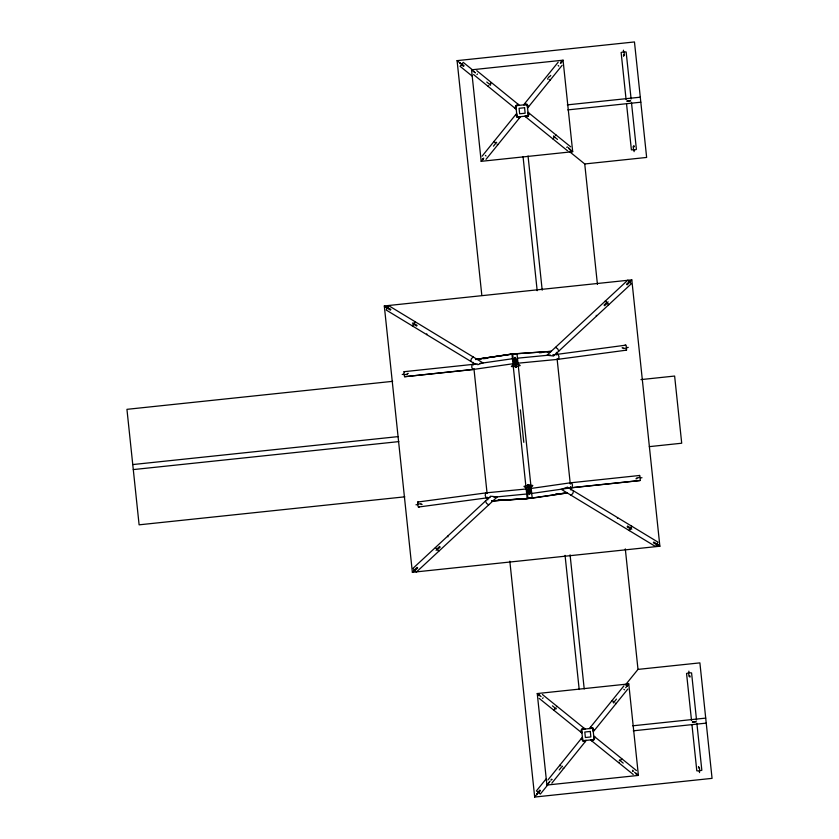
<?xml version="1.0" encoding="UTF-8"?>
<svg xmlns="http://www.w3.org/2000/svg" width="839" height="839" viewBox="0 0 839 839"><rect width="100%" height="100%" fill="white"/><g stroke="black" fill="none" stroke-linecap="round" stroke-linejoin="round"><path stroke-width="1.26" d="M513.867 362.878L513.426 359.344M530.793 492.85L530.363 489.305M517.055 362.542L516.646 359.008M527.165 498.324L527.867 498.146L527.165 489.64M529.346 113.37L528.36 115.813L526.179 117.292M580.567 731.87L581.553 729.427L583.745 727.948M595.071 737.093L594.075 739.537L591.894 741.015M514.852 108.126L515.849 105.683L518.03 104.214M415.966 504.795L417.612 504.575L418.399 507.039L419.227 506.976M628.254 347.388L626.607 347.619L625.821 345.154L624.992 345.207M402.227 374.456L403.884 374.278L404.073 371.698L404.88 371.562M641.992 477.737L640.335 477.905M412.337 325.889L414.865 321.557M412.767 326.151L412.914 325.385M631.306 526.808L631.452 526.032M631.882 526.294L629.355 530.636M426.652 334.583L426.789 333.807M617.431 518.376L617.567 517.611M487.071 492.755L417.717 502.037L417.644 504.564M557.148 359.428L626.502 350.146L626.576 347.619M570.635 487.868L639.339 480.632L640.147 480.485L640.304 477.905L639.633 475.472L570.059 482.855M412.431 323.015L413.847 323.875M631.798 529.178L630.372 528.308M553.939 710.318L555.219 708.106M621.699 758.634L620.42 760.847L623.22 763.123M555.722 135.677L555.974 134.922M488.277 86.522L488.518 85.767M477.748 364.734L481.922 363.119M566.482 487.449L562.298 489.064M552.419 705.84L555.156 708.053M557.495 139.41L554.757 137.187M570.73 150.118L569.429 149.069M473.553 71.294L474.843 72.343M486.756 82.033L489.494 84.257L491.455 82.6M530.909 493.573L572.062 487.658L572.492 485.057L571.485 482.656L530.867 488.487M516.153 366.674C514.317 363.476 519.299 363.78 520.211 365.573L516.31 366.664L511.371 366.507C513.237 363.444 515.88 364.378 516.226 366.905M528.025 485.267C529.86 488.476 524.878 488.162 523.966 486.368L527.867 485.278L532.817 485.435C532.293 487.375 527.49 488.718 528.622 485.204M547.898 779.997L582.36 737.229L582.759 740.753L585.202 741.728M551.181 779.274L552.135 779.431L551.045 780.113M561.857 766.017L562.56 766.489M548.559 783.196L549.608 781.906M559.235 769.94L561.448 767.203M551.831 783.165L586.283 740.386L582.759 740.753L581.28 738.572M482.089 156.18L516.635 113.485M523.641 104.865L558.197 62.17M485.414 155.414L486.022 155.991M496.122 142.179L496.73 142.756M547.468 78.761L548.087 79.338M548.203 77.859L549.335 76.464M558.187 65.526L558.795 66.113M481.187 161.329L471.539 69.826L563.053 60.188L572.691 151.691L481.187 161.329L483.788 158.089M493.447 146.154L495.66 143.417M549.702 76.664L550.751 75.374M560.421 63.439L563.053 60.188M486.012 159.347L520.558 116.663M527.563 108.042L562.12 65.348M546.189 778.823L536.425 790.883L540.347 794.061L547.773 784.885M589.356 728.588L623.901 685.883M538.124 792.131L539.781 790.086L540.431 790.611L538.774 792.656M625.317 685.064L637.997 669.396L699.894 662.873L712.059 778.361L534.684 797.05L537.893 793.075M613.141 702.526L613.833 703.009M623.849 689.291L624.541 689.773M546.902 785.052L537.254 693.549L628.768 683.9L638.406 775.414L546.902 785.052L550.006 781.214M614.253 701.824L616.466 699.086M625.653 687.749L628.768 683.9M627.824 689.06L593.278 731.755L592.89 728.231L590.446 727.245M554.694 137.135L552.796 138.844M629.921 281.652L631.809 279.869L659.874 546.22L412.369 572.303L384.304 305.952L631.809 279.869M412.369 572.303L415.2 569.629M606.576 302.732L604.059 305.071L604.636 305.69L606.576 303.886M629.051 281.862L626.534 284.201L627.111 284.809L629.051 283.005M606.922 302.994L608.139 301.851M629.397 282.114L630.613 280.981M553.446 356.082L631.169 283.897L629.764 281.768L627.813 280.153L547.007 355.222L552.576 355.893M490.773 496.101L413.05 568.297L414.456 570.415L416.406 572.03L497.212 496.971L491.644 496.3M415.169 569.178L417.109 567.374L417.686 567.993L415.169 570.331M437.643 548.307L439.584 546.493L440.16 547.112L437.643 549.451M413.606 571.212L414.823 570.069M436.081 550.332L437.297 549.199M414.697 322.312L415.295 321.819M628.925 530.363L629.523 529.87M556.435 706.795L557.117 706.396M618.521 762.557L619.203 762.169M473.186 356.953L471.361 358.788L470.721 361.336M571.044 495.23L572.869 493.405L573.498 490.857M623.419 50.193L623.597 51.85M634.116 151.66L633.938 150.003M688.85 671.137L689.018 672.794L686.554 673.455L691.514 720.481M699.537 772.593L699.359 770.936L701.834 770.275L696.873 723.249M623.545 55.395L624.384 55.301L624.101 52.668M633.99 146.468L633.151 146.552L633.435 149.195M517.013 353.869L512 354.394M692.448 722.295L695.94 721.435M627.016 101.351L630.519 100.502M567.279 492.933L527.196 498.691L491.706 500.904L527.196 498.691L511.958 354.027L475.524 359.449L511.958 354.027L551.202 351.342M403.916 374.278L404.587 376.711L474.161 369.328M638.815 475.608L639.633 475.472M491.822 500.883L532.22 498.167L567.395 492.933M477.234 363.79L472.158 364.525L471.728 367.136L472.735 369.538L513.929 363.612M479.772 363.434L512.734 358.693M475.598 359.428L514.475 353.848L551.045 351.384M556.53 354.425L625.821 345.154M517.107 361.294L517.128 360.749M622.098 347.797L623.062 347.671L623.178 348.5L625.81 348.143M418.409 504.04L421.042 503.683L421.157 504.522L422.122 504.386M527.584 493.185L527.112 490.888M418.399 507.039L487.7 497.768M527.888 498.135L532.178 497.8M584.395 729.101L581.553 729.427L581.836 732.269M591.243 739.851L594.075 739.537L593.802 736.694M481.806 295.213L457.087 60.639L634.462 41.95L646.638 157.438L584.741 163.962L569.083 151.282M567.3 104.875L640.283 97.188M567.825 109.899L640.818 102.201M475.608 359.522L480.82 358.977M483.421 358.704L487.323 358.295M539.362 352.81L541.963 352.537M547.164 351.981L551.066 351.572M404.073 371.698L473.584 364.315M513.363 361.148L512.765 354.425M408.31 373.386L407.334 373.491L407.429 374.33L404.786 374.603M515.272 364.336L515.943 364.262M515.975 364.566L515.303 364.64L515.387 365.468M515.995 364.745L515.314 364.766M404.587 376.711L472.735 369.538M516.111 365.867L515.513 366.685M516.153 366.255L515.471 366.276L515.586 367.325L516.258 367.241L515.566 367.125M515.492 366.454L516.163 366.381M516.195 366.612L515.524 366.758M392.662 381.336L126.941 409.338L139.106 524.826L404.828 496.824M640.923 379.606L674.629 376.05L681.708 443.223L649.302 446.642M132.761 464.565L398.294 436.595M133.286 469.588L398.829 441.608M528.664 485.183L527.909 484.585L528.969 494.559M527.93 484.701L528.633 484.932M527.941 484.89L528.622 484.816M527.962 485.057L528.633 484.973M528.004 485.424L528.664 485.257M528.014 485.561L528.706 485.676L528.067 486.075M528.035 485.687L528.696 485.582M528.192 487.197L528.853 487.06M528.203 487.375L528.874 487.176M528.234 487.679L528.969 488.151M639.433 477.58L636.791 477.863L636.885 478.691L635.91 478.796M527.175 491.423L530.846 491.434M572.062 487.658L640.147 480.485M491.801 500.736L494.412 500.464M498.314 500.044L502.215 499.635M555.554 494.014L558.155 493.741M562.057 493.332L565.958 492.923M632.721 725.798L705.714 718.111M633.246 730.821L706.239 723.124M524.333 104.791L527.175 104.518L528.643 106.7M519.876 116.726L517.034 117.009L515.555 114.828M590.048 728.514L592.89 728.231L594.369 730.412M517.16 358.211L550.311 355.023M552.859 354.771L557.966 354.289L559.005 356.722L558.585 359.291L517.16 363.277M527.06 488.906L485.634 492.902L485.215 495.471L486.253 497.905L490.081 497.537M493.909 497.17L527.06 493.972M625.674 350.209L626.502 350.146M417.717 502.037L418.546 501.984M689.018 672.742L691.577 672.92L696.527 719.946M699.369 770.989L696.81 770.81L691.986 725.022M692.395 721.813L695.992 721.918M626.974 100.869L630.571 100.984M524.721 103.522L527.175 104.518L527.49 107.35M519.477 117.995L517.034 117.009L516.709 114.167M689.805 676.244L688.976 676.328L688.693 673.686M698.583 767.486L699.411 767.402L699.695 770.045M555.481 347.356L557.631 348.772L558.774 351.142M488.738 504.837L486.589 503.41L485.445 501.051M562.959 768.167L563.714 768.409M497.17 144.381L497.926 144.623M611.988 700.607L614.2 701.886M605.464 300.918L608.81 304.662M605.087 301.264L605.768 301.631M438.755 551.265L435.41 547.531M483.065 362.962L388.782 305.721L387.199 307.693L386.255 310.063L475.891 364.472M387.912 307.64L390.848 309.423L390.418 310.136L388.142 308.762M414.141 323.56L417.077 325.343L416.637 326.056L414.372 324.683M384.304 305.952L387.628 307.965M567.29 487.081L657.965 542.13L657.021 544.49L655.437 546.462L561.155 489.231M629.848 527.511L627.582 526.126L627.153 526.85L630.079 528.633M656.077 543.42L653.801 542.046L653.371 542.76L656.308 544.542M656.549 544.207L659.874 546.22M472.43 69.815L463.254 62.38L460.076 66.302L472.147 76.076M471.539 69.826L475.388 72.941M568.842 148.576L572.691 151.691M462.006 64.079L464.051 65.736L463.527 66.386L461.481 64.729M457.087 60.639L461.062 63.858M542.393 694.482L585.087 729.028M593.729 736.002L636.423 770.559M543.106 697.765L542.623 698.457M556.33 708.473L555.858 709.165M619.78 759.788L619.297 760.491M537.254 693.549L541.103 696.653M634.567 772.3L638.406 775.414M632.533 771.198L632.69 770.244L633.372 771.335M590.551 739.925L633.246 774.481M539.215 698.405L581.909 732.95M528.014 112.29L570.698 146.846M567.332 146.835L566.755 147.444M568.244 147.57L569.629 148.692M553.52 136.736L553.73 135.824L554.359 136.757M567.521 150.768L524.836 116.202L528.36 115.813L528.088 112.971M476.762 70.654L519.372 105.295L515.849 105.683L516.184 109.217L473.574 74.566M477.517 73.979L476.93 74.587M490.721 84.718L490.144 85.326M495.713 143.343L494.003 141.445M627.939 526.347L628.411 527.123M559.781 765.241L560.179 765.923M549.797 79.39L550.195 80.072M615.511 703.103L615.91 703.785M596.246 315.328L596.539 316.051M447.68 536.131L447.974 536.855M608.139 304.274L608.443 305.008M513.384 360.749L513.52 361.672M631.106 99.023L626.146 51.987L623.597 51.808L621.133 52.511L626.083 99.537M631.452 102.316L636.402 149.342L635.71 149.741L631.389 149.866L626.565 104.078M633.885 145.493L634.043 146.94M689.763 675.762L689.91 677.209M623.503 54.913L623.65 56.36M698.478 766.521L698.625 767.968M584.741 163.962L597.441 284.463M625.307 548.884L637.997 669.396M556.414 352.317L556.687 354.918M557.096 358.798L570.3 484.113M570.551 486.526L570.919 490.028M528.056 156.012L542.193 290.179M570.08 554.82L584.217 688.976M523.043 156.536L537.18 290.703M565.056 555.345L579.193 689.511M516.981 353.492L532.22 498.167M515.219 357.383L516.268 367.367L515.597 367.43L514.548 357.456M528.591 484.512L529.64 494.486M520.379 409.852L523.798 442.342M509.829 561.176L534.684 797.05M473.28 362.375L473.553 364.923M473.951 368.751L487.081 493.374M487.49 497.265L487.763 499.845M530.709 490.511L530.751 491.046M386.202 307.095L386.276 307.63L386.716 306.906L386.202 307.095M657.629 544.857L657.703 545.392L658.133 544.679L657.629 544.857M459.762 62.81L459.762 63.345L460.296 62.694L459.762 62.81M539.183 695.132L539.183 695.667L539.708 695.017L539.183 695.132M636.098 773.548L636.098 774.082L636.633 773.432L636.098 773.548M482.624 158.854L483.128 159.557L482.624 158.854M561.071 61.96L561.585 62.663L561.071 61.96M536.729 793.851L537.243 794.554L536.729 793.851M626.775 685.673L627.289 686.375L626.775 685.673M527.186 104.487L515.849 105.683L517.044 117.03L528.381 115.834L527.186 104.487M524.574 107.728L519.079 108.304L519.656 113.789L525.151 113.213L524.574 107.728M592.911 728.21L581.563 729.406L582.759 740.753L594.106 739.558L592.911 728.21M590.289 731.44L584.804 732.028L585.381 737.512L590.866 736.936L590.289 731.44"/></g></svg>
